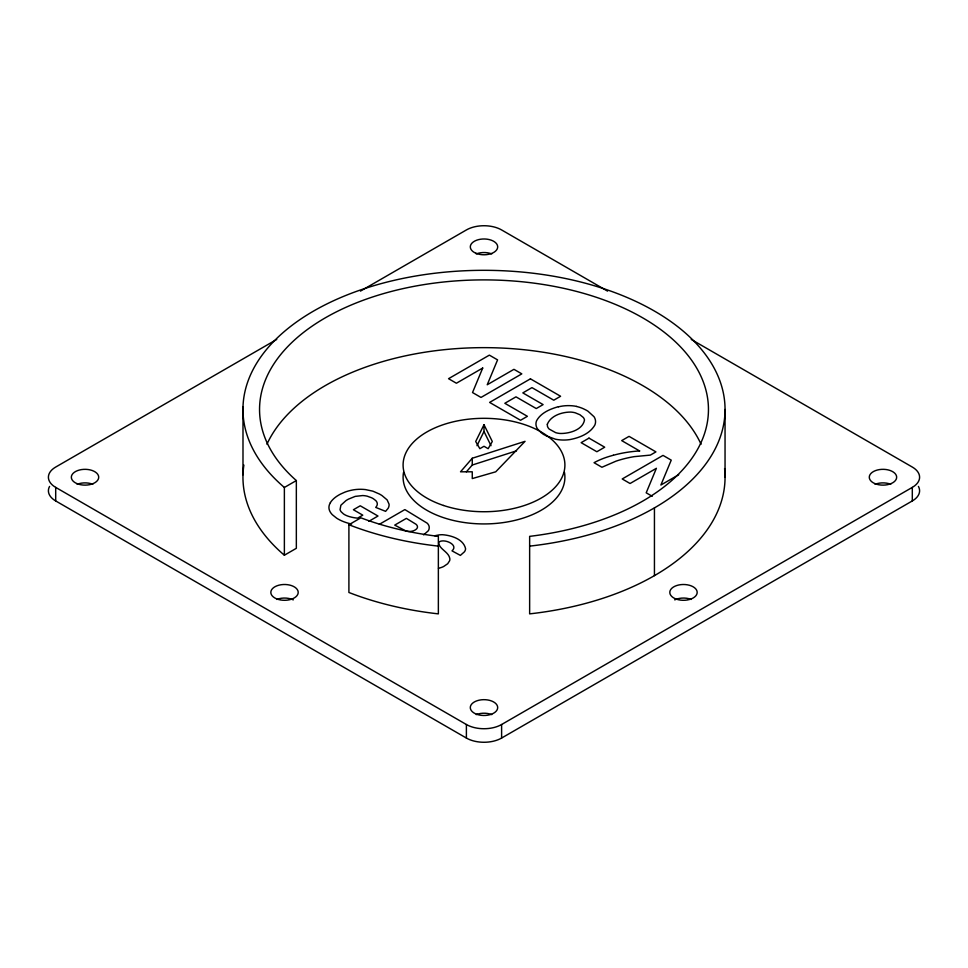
<?xml version="1.0" encoding="UTF-8"?>
<svg xmlns="http://www.w3.org/2000/svg" width="968" height="968" viewBox="0 0 968 968"><rect width="100%" height="100%" fill="white"/><g stroke="black" fill="none" stroke-linecap="round" stroke-linejoin="round"><path stroke-width="1.45" d="M484 424.722L475.699 441.493L479.85 448.68L484 446.284L488.15 448.68L492.301 441.493L484 424.722L484 431.498L476.982 445.679M330.427 502.61L329.604 504.207A24.031 13.879 0 0 0 329.556 510.62A27.346 15.79 0 0 0 332.399 514.77L336.634 518.158A39.676 22.905 0 0 0 338.147 519.09A37.909 21.889 0 0 0 349.932 523.652L351.59 524.063M472.263 458.251L460.526 471.803L472.263 471.803L472.263 478.579L495.737 471.803L525.067 441.323L472.263 458.251L472.263 465.027L466.394 471.803M276.739 339.441L55.696 467.06A24.89 14.375 0 0 0 55.696 487.388L55.696 500.94L466.394 738.052A24.89 14.375 0 0 0 501.606 738.052L912.304 500.94A24.89 14.375 0 0 0 918.426 486.42M360.447 291.114L466.394 229.948A24.89 14.375 0 0 1 501.606 229.948L607.553 291.114M296.341 480.564L296.341 548.311L284.374 555.221L284.374 487.473L296.341 480.564A224.443 129.579 0 0 1 385.288 293.098A224.443 129.579 0 0 1 696.331 367.477A224.443 129.579 0 0 1 529.641 536.357L529.641 613.869A241.044 139.162 0 0 0 724.584 468.585M348.904 524.729L360.87 517.819A224.443 129.579 0 0 0 438.359 536.357L438.359 613.869A241.044 139.162 0 0 1 348.904 592.476L348.904 524.729A241.044 139.162 0 0 0 438.359 546.121M368.881 521.292L377.992 516.029L360.241 505.792L353.405 509.737L362.782 515.158L357.628 518.134A25.011 14.447 0 0 1 350.791 516.985A19.759 11.41 0 0 1 344.947 514.831A19.396 11.205 0 0 1 343.434 513.875L341.208 511.842A14.145 8.168 0 0 1 340.058 509.628L340.881 505.236L345.951 500.625A42.592 24.587 0 0 1 348.504 499.113L355.195 496.39L362.625 495.555A14.29 8.252 0 0 1 367.271 496.197L371.579 497.758A21.937 12.669 0 0 1 373.37 498.738L375.753 500.589A12.173 7.03 0 0 1 377.048 502.574A11.967 6.909 0 0 1 376.189 506.845L375.705 507.401L385.603 511.346L388.108 508.357A19.433 11.217 0 0 0 389.063 504.195L387.139 499.911L381.985 495.568A47.735 27.564 0 0 0 379.468 494.055L372.861 491.163L365.505 489.59A25.337 14.629 0 0 0 353.949 489.76L352.993 489.929A31.073 17.944 0 0 0 344.802 492.18L340.579 494.067A41.842 24.152 0 0 0 338.957 494.95A36.01 20.788 0 0 0 330.366 502.598M379.359 524.317L404.866 509.591L427.215 523.204A14.859 8.579 0 0 1 429.235 527.354L429.09 528.891A14.653 8.458 0 0 1 428.243 530.815L424.117 534.469A27.927 16.129 0 0 1 423.524 534.832M678.713 474.731L660.89 485.016L671.235 460.139L663.019 455.396L622.206 478.966L630.071 483.504L656.389 468.306L646.2 492.809L652.238 496.306M55.696 487.388L466.394 724.512A24.89 14.375 0 0 0 501.606 724.512L912.304 487.388A24.89 14.375 0 0 0 912.304 467.06L691.261 339.441M472.263 465.027L516.513 450.834M613.385 455.226L609.017 456.485A69.793 40.293 0 0 0 594.037 462.692L601.927 467.254L616.011 461.155A77.984 45.024 0 0 1 634.221 456.642L650.351 455.105L655.929 451.887L629.055 436.362L621.698 440.609L639.63 450.967M558.367 406.705C550.139 409.004 541.076 412.755 536.708 420.523A24.636 14.217 0 0 0 536.042 422.834A24.974 14.411 0 0 0 536.054 425.17A23.946 13.818 0 0 0 537.506 428.909L541.644 433.095M438.468 568.264L439.605 567.998A16.65 9.62 0 0 0 443.659 566.498L447.7 563.727L449.636 560.726A15.706 9.063 0 0 0 449.757 558.258C448.462 551.639 438.964 549.098 438.661 542.54A4.126 2.384 0 0 1 439.351 541.814C444.397 538.474 459.026 544.79 452.02 550.865L460.381 555.402L464.471 551.772A16.335 9.426 0 0 0 465.584 548.795C463.611 539.128 451.257 535.352 442.436 534.711A14.581 8.409 0 0 0 439.036 534.917L435.866 535.522A14.907 8.603 0 0 0 434.886 535.8M405.725 530.887L394.726 525.104L406.391 518.376L415.962 524.232A8.168 4.719 0 0 1 417.462 527.185A7.248 4.187 0 0 1 416.01 529.399L415.562 529.738A10.309 5.953 0 0 1 415.03 530.065A7.901 4.562 0 0 1 406.863 531.25M545.795 435.697L555.305 439.169A23.97 13.842 0 0 0 561.755 439.992A25.18 14.532 0 0 0 564.453 440.029A24.599 14.205 0 0 0 569.837 439.593C579.263 437.826 589.742 433.821 594.788 425.158A24.587 14.193 0 0 0 595.465 422.822A25.349 14.641 0 0 0 595.465 420.475A24.188 13.963 0 0 0 594.025 416.724L587.987 411.219A40.099 23.159 0 0 0 585.676 409.887L583.159 408.665A27.89 16.105 0 0 0 576.625 406.487M544.681 435.08L542.588 433.773M484 431.498L491.018 445.679M912.304 487.388L912.304 500.94M725.044 409.476L725.044 477.224M654.441 507.885L654.441 575.633M501.606 724.512L501.606 738.052M466.394 724.512L466.394 738.052M242.992 407.032L242.992 474.78M564.465 472.396A80.901 46.706 0 0 1 484 523.93A80.901 46.706 0 0 1 403.535 472.396M284.374 487.473A241.044 139.162 0 0 1 376.963 284.786A241.044 139.162 0 0 1 712.4 364.996A241.044 139.162 0 0 1 529.641 546.121M284.374 555.221A241.044 139.162 0 0 1 243.876 465.051M266.95 444.227A224.443 129.579 0 0 1 484.036 347.645A224.443 129.579 0 0 1 701.062 444.264M55.696 500.94A24.89 14.375 0 0 1 49.574 486.42M476.244 253.918A13.685 7.901 0 0 1 491.756 253.918M77.271 484.266A13.685 7.901 0 0 1 92.783 484.266M276.751 599.434A13.685 7.901 0 0 1 293.28 599.882M476.244 714.602A13.685 7.901 0 0 1 491.756 714.602M674.72 599.882A13.685 7.901 0 0 1 691.249 599.434M875.217 484.266A13.685 7.901 0 0 1 890.729 484.266M613.397 455.25A81.615 47.117 0 0 1 639.63 450.931M558.463 406.838A25.035 14.459 0 0 1 576.662 406.415M547.319 424.274L547.44 426.15A13.976 8.071 0 0 0 549.243 429.114L555.668 432.648A13.782 7.962 0 0 0 560.085 433.47C569.087 433.737 582.712 430.01 584.49 420.003A13.625 7.865 0 0 0 583.268 417.426L579.905 414.727L575.21 412.791A13.794 7.962 0 0 0 570.709 412.078C561.985 412.041 550.78 415.611 547.319 424.274M482.717 368.034L472.529 392.548L480.999 397.437L521.812 373.866L513.947 369.328L487.231 384.756L497.576 359.878L489.36 355.135L448.547 378.694L456.4 383.231L482.717 368.034M530.428 378.839L489.614 402.41L520.542 420.269L527.391 416.313L504.824 403.293L515.98 396.844L536.26 408.556L543.109 404.6L522.829 392.899L531.952 387.624L553.756 400.207L560.605 396.263L530.428 378.839M588.992 438.129L581.139 442.666L596.857 451.741L604.71 447.204L588.992 438.129M443.55 505.477A80.901 46.706 0 0 0 564.901 465.027A80.901 46.706 0 0 0 443.55 424.577A80.901 46.706 0 0 0 443.55 505.477M475.966 253.277A13.685 7.901 0 0 0 497.613 247.699A13.685 7.901 0 0 0 478.41 239.665A13.685 7.901 0 0 0 475.966 253.277M76.992 483.625A13.685 7.901 0 0 0 98.639 478.047A13.685 7.901 0 0 0 79.449 470.012A13.685 7.901 0 0 0 76.992 483.625M276.485 598.793A13.685 7.901 0 0 0 298.132 593.215A13.685 7.901 0 0 0 278.929 585.18A13.685 7.901 0 0 0 276.485 598.793M477.151 714.42A13.685 7.901 0 0 0 497.685 707.572A13.685 7.901 0 0 0 477.151 700.723A13.685 7.901 0 0 0 477.151 714.42M676.644 599.24A13.685 7.901 0 0 0 697.178 592.392A13.685 7.901 0 0 0 676.644 585.555A13.685 7.901 0 0 0 676.644 599.24M874.939 483.625A13.685 7.901 0 0 0 896.586 478.047A13.685 7.901 0 0 0 877.383 470.012A13.685 7.901 0 0 0 874.939 483.625"/></g></svg>
